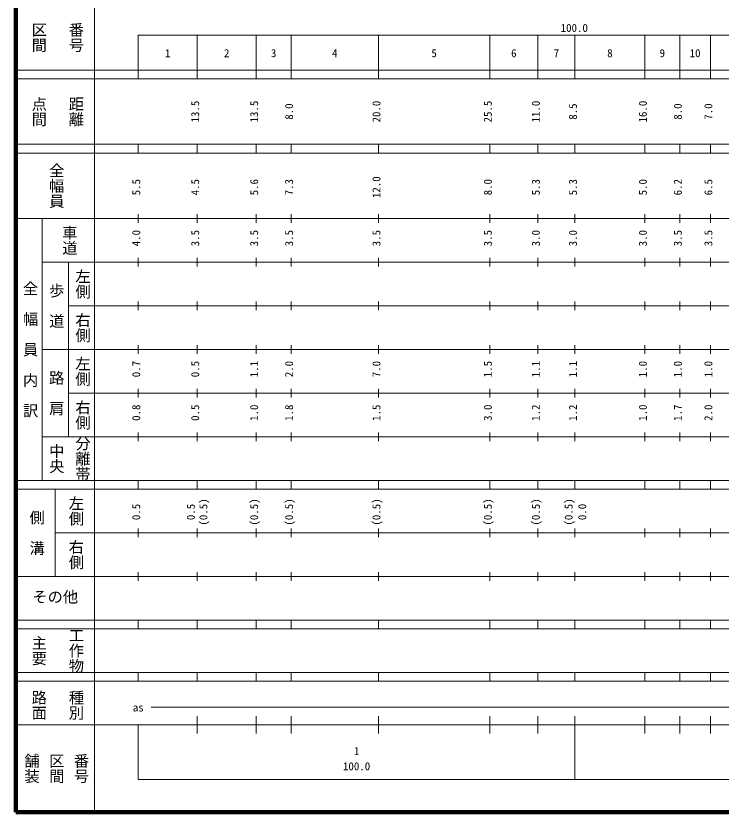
# Model space of a CAD drawing. Units: millimetres on the paper, enlarged 1000 times. Extents: x 40000 to 680000, y 20000 to 380000.
# Drawn here: x 40000 to 201446, y 20000 to 202409 of the extents above; entities that cross this region are included whole.
import ezdxf
from ezdxf.enums import TextEntityAlignment as Align

# ---------------------------------------------------------------- set-up
doc = ezdxf.new("R2010")
doc.units = ezdxf.units.MM
doc.header["$LTSCALE"] = 1000
doc.layers.add('M-SUV', color=7, linetype='Continuous', lineweight=13)
doc.layers.add('M-TTL', color=2, linetype='Continuous', lineweight=140)
doc.styles.add('@ＭＳ ゴシック', font='')
doc.styles.add('ＭＳ ゴシック', font='')
doc.styles.get('@ＭＳ ゴシック').set_extended_font_data('@MS Gothic')
doc.styles.get('ＭＳ ゴシック').set_extended_font_data('MS Gothic')

msp = doc.modelspace()

# ---------------------------------------------------------------- linework, layer by layer
at = {"layer": 'M-SUV'}
for p, q in [((58000, 370000), (58000, 20000)), ((68000, 198000), (579000, 198000)), ((68000, 198000), (68000, 188000)), ((81500, 188000), (81500, 198000)), ((95000, 188000), (95000, 198000)), ((103000, 188000), (103000, 198000)), ((123000, 188000), (123000, 198000)), ((148500, 188000), (148500, 198000)), ((159500, 188000), (159500, 198000)), ((168000, 188000), (168000, 198000)), ((184000, 188000), (184000, 198000)), ((192000, 188000), (192000, 198000)), ((199000, 188000), (199000, 198000)), ((40000, 190000), (579000, 190000)), ((40000, 188000), (579000, 188000)), ((40000, 173000), (579000, 173000)), ((68000, 171000), (68000, 173000)), ((81500, 171000), (81500, 173000)), ((95000, 171000), (95000, 173000)), ((103000, 171000), (103000, 173000)), ((123000, 171000), (123000, 173000)), ((148500, 171000), (148500, 173000)), ((159500, 171000), (159500, 173000)), ((168000, 171000), (168000, 173000)), ((184000, 171000), (184000, 173000)), ((192000, 171000), (192000, 173000)), ((199000, 171000), (199000, 173000)), ((40000, 171000), (579000, 171000)), ((68000, 155000), (68000, 157000)), ((81500, 155000), (81500, 157000)), ((95000, 155000), (95000, 157000)), ((103000, 155000), (103000, 157000)), ((123000, 155000), (123000, 157000)), ((148500, 155000), (148500, 157000)), ((159500, 155000), (159500, 157000)), ((168000, 155000), (168000, 157000)), ((184000, 155000), (184000, 157000)), ((192000, 155000), (192000, 157000)), ((199000, 155000), (199000, 157000)), ((40000, 156000), (579000, 156000)), ((46000, 96000), (46000, 156000)), ((46000, 146000), (579000, 146000)), ((52000, 146000), (52000, 106000)), ((68000, 145000), (68000, 147000)), ((81500, 145000), (81500, 147000)), ((95000, 145000), (95000, 147000)), ((103000, 145000), (103000, 147000)), ((123000, 145000), (123000, 147000)), ((148500, 145000), (148500, 147000)), ((159500, 145000), (159500, 147000)), ((168000, 145000), (168000, 147000)), ((184000, 145000), (184000, 147000)), ((192000, 145000), (192000, 147000)), ((199000, 145000), (199000, 147000)), ((68000, 135000), (68000, 137000)), ((81500, 135000), (81500, 137000)), ((95000, 135000), (95000, 137000)), ((103000, 135000), (103000, 137000)), ((123000, 135000), (123000, 137000)), ((148500, 135000), (148500, 137000)), ((159500, 135000), (159500, 137000)), ((168000, 135000), (168000, 137000)), ((184000, 135000), (184000, 137000)), ((192000, 135000), (192000, 137000)), ((199000, 135000), (199000, 137000)), ((52000, 136000), (579000, 136000)), ((46000, 126000), (579000, 126000)), ((68000, 125000), (68000, 127000)), ((81500, 125000), (81500, 127000)), ((95000, 125000), (95000, 127000)), ((103000, 125000), (103000, 127000)), ((123000, 125000), (123000, 127000)), ((148500, 125000), (148500, 127000)), ((159500, 125000), (159500, 127000)), ((168000, 125000), (168000, 127000)), ((184000, 125000), (184000, 127000)), ((192000, 125000), (192000, 127000)), ((199000, 125000), (199000, 127000)), ((68000, 115000), (68000, 117000)), ((81500, 115000), (81500, 117000)), ((95000, 115000), (95000, 117000)), ((103000, 115000), (103000, 117000)), ((123000, 115000), (123000, 117000)), ((148500, 115000), (148500, 117000)), ((159500, 115000), (159500, 117000)), ((168000, 115000), (168000, 117000)), ((184000, 115000), (184000, 117000)), ((192000, 115000), (192000, 117000)), ((199000, 115000), (199000, 117000)), ((52000, 116000), (579000, 116000)), ((46000, 106000), (579000, 106000)), ((68000, 105000), (68000, 107000)), ((81500, 105000), (81500, 107000)), ((95000, 105000), (95000, 107000)), ((103000, 105000), (103000, 107000)), ((123000, 105000), (123000, 107000)), ((148500, 105000), (148500, 107000)), ((159500, 105000), (159500, 107000)), ((168000, 105000), (168000, 107000)), ((184000, 105000), (184000, 107000)), ((192000, 105000), (192000, 107000)), ((199000, 105000), (199000, 107000)), ((40000, 96000), (579000, 96000)), ((68000, 94000), (68000, 96000)), ((81500, 94000), (81500, 96000)), ((95000, 94000), (95000, 96000)), ((103000, 94000), (103000, 96000)), ((123000, 94000), (123000, 96000)), ((148500, 94000), (148500, 96000)), ((159500, 94000), (159500, 96000)), ((168000, 94000), (168000, 96000)), ((184000, 94000), (184000, 96000)), ((192000, 94000), (192000, 96000)), ((199000, 94000), (199000, 96000)), ((40000, 94000), (579000, 94000)), ((49000, 94000), (49000, 74000)), ((49000, 84000), (579000, 84000)), ((68000, 83000), (68000, 85000)), ((81500, 83000), (81500, 85000)), ((95000, 83000), (95000, 85000)), ((103000, 83000), (103000, 85000)), ((123000, 83000), (123000, 85000)), ((148500, 83000), (148500, 85000)), ((159500, 83000), (159500, 85000)), ((168000, 83000), (168000, 85000)), ((184000, 83000), (184000, 85000)), ((192000, 83000), (192000, 85000)), ((199000, 83000), (199000, 85000)), ((68000, 73000), (68000, 75000)), ((81500, 73000), (81500, 75000)), ((95000, 73000), (95000, 75000)), ((103000, 73000), (103000, 75000)), ((123000, 73000), (123000, 75000)), ((148500, 73000), (148500, 75000)), ((159500, 73000), (159500, 75000)), ((168000, 73000), (168000, 75000)), ((184000, 73000), (184000, 75000)), ((192000, 73000), (192000, 75000)), ((199000, 73000), (199000, 75000)), ((40000, 74000), (579000, 74000)), ((40000, 64000), (579000, 64000)), ((68000, 62000), (68000, 64000)), ((81500, 62000), (81500, 64000)), ((95000, 62000), (95000, 64000)), ((103000, 62000), (103000, 64000)), ((123000, 62000), (123000, 64000)), ((148500, 62000), (148500, 64000)), ((159500, 62000), (159500, 64000)), ((168000, 62000), (168000, 64000)), ((184000, 62000), (184000, 64000)), ((192000, 62000), (192000, 64000)), ((199000, 62000), (199000, 64000)), ((40000, 62000), (579000, 62000)), ((40000, 52000), (579000, 52000)), ((68000, 50000), (68000, 52000)), ((81500, 50000), (81500, 52000)), ((95000, 50000), (95000, 52000)), ((103000, 50000), (103000, 52000)), ((123000, 50000), (123000, 52000)), ((148500, 50000), (148500, 52000)), ((159500, 50000), (159500, 52000)), ((168000, 50000), (168000, 52000)), ((184000, 50000), (184000, 52000)), ((192000, 50000), (192000, 52000)), ((199000, 50000), (199000, 52000)), ((40000, 50000), (579000, 50000)), ((71000, 44000), (426500, 44000)), ((81500, 38000), (81500, 42000)), ((95000, 38000), (95000, 42000)), ((103000, 38000), (103000, 42000)), ((123000, 38000), (123000, 42000)), ((148500, 38000), (148500, 42000)), ((159500, 38000), (159500, 42000)), ((168000, 27500), (168000, 42000)), ((184000, 38000), (184000, 42000)), ((192000, 38000), (192000, 42000)), ((199000, 38000), (199000, 42000)), ((40000, 40000), (579000, 40000)), ((68000, 40000), (68000, 27500)), ((68000, 27500), (579000, 27500))]:
    msp.add_line(p, q, dxfattribs=at)
at = {"layer": 'M-TTL'}
for p, q in [((40000, 380000), (40000, 20000)), ((40000, 20000), (680000, 20000))]:
    msp.add_line(p, q, dxfattribs=at)

# ---------------------------------------------------------------- texts
at = {"layer": 'M-SUV'}
for s, height, rotation, style, p in [('番号', 2566, 270, '@ＭＳ ゴシック', (51750, 201000)), ('区間', 2566, 270, '@ＭＳ ゴシック', (43250, 201000)), ('点間', 2566, 270, '@ＭＳ ゴシック', (43250, 184000)), ('距離', 2566, 270, '@ＭＳ ゴシック', (51750, 184000)), ('13.5', 1833, 90, 'ＭＳ ゴシック', (82500, 178000)), ('13.5', 1833, 90, 'ＭＳ ゴシック', (96000, 178000)), ('20.0', 1833, 90, 'ＭＳ ゴシック', (124000, 178000)), ('25.5', 1833, 90, 'ＭＳ ゴシック', (149500, 178000)), ('11.0', 1833, 90, 'ＭＳ ゴシック', (160500, 178000)), ('16.0', 1833, 90, 'ＭＳ ゴシック', (185000, 178000)), ('8.0', 1833, 90, 'ＭＳ ゴシック', (104000, 178625)), ('8.5', 1833, 90, 'ＭＳ ゴシック', (169000, 178625)), ('8.0', 1833, 90, 'ＭＳ ゴシック', (193000, 178625)), ('7.0', 1833, 90, 'ＭＳ ゴシック', (200000, 178625)), ('全幅員', 2566, 270, '@ＭＳ ゴシック', (47250, 168750)), ('5.5', 1833, 90, 'ＭＳ ゴシック', (69000, 161299)), ('4.5', 1833, 90, 'ＭＳ ゴシック', (82500, 161299)), ('5.6', 1833, 90, 'ＭＳ ゴシック', (96000, 161299)), ('7.3', 1833, 90, 'ＭＳ ゴシック', (104000, 161299)), ('12.0', 1833, 90, 'ＭＳ ゴシック', (124000, 160674)), ('8.0', 1833, 90, 'ＭＳ ゴシック', (149500, 161299)), ('5.3', 1833, 90, 'ＭＳ ゴシック', (160500, 161299)), ('5.3', 1833, 90, 'ＭＳ ゴシック', (169000, 161299)), ('5.0', 1833, 90, 'ＭＳ ゴシック', (185000, 161299)), ('6.2', 1833, 90, 'ＭＳ ゴシック', (193000, 161299)), ('6.5', 1833, 90, 'ＭＳ ゴシック', (200000, 161299)), ('車道', 2566, 270, '@ＭＳ ゴシック', (50250, 154500)), ('4.0', 1833, 90, 'ＭＳ ゴシック', (69000, 149625)), ('3.0', 1833, 90, 'ＭＳ ゴシック', (160500, 149625)), ('3.0', 1833, 90, 'ＭＳ ゴシック', (169000, 149625)), ('3.0', 1833, 90, 'ＭＳ ゴシック', (185000, 149625)), ('3.5', 1833, 90, 'ＭＳ ゴシック', (82500, 149625)), ('3.5', 1833, 90, 'ＭＳ ゴシック', (96000, 149625)), ('3.5', 1833, 90, 'ＭＳ ゴシック', (104000, 149625)), ('3.5', 1833, 90, 'ＭＳ ゴシック', (124000, 149625)), ('3.5', 1833, 90, 'ＭＳ ゴシック', (149500, 149625)), ('3.5', 1833, 90, 'ＭＳ ゴシック', (193000, 149625)), ('3.5', 1833, 90, 'ＭＳ ゴシック', (200000, 149625)), ('左側', 2566, 270, '@ＭＳ ゴシック', (53250, 144500)), ('全\u3000幅\u3000員\u3000内\u3000訳', 2566, 270, '@ＭＳ ゴシック', (41250, 141750)), ('歩\u3000道', 2566, 270, '@ＭＳ ゴシック', (47250, 141250)), ('右側', 2566, 270, '@ＭＳ ゴシック', (53250, 134500)), ('左側', 2566, 270, '@ＭＳ ゴシック', (53250, 124500)), ('0.7', 1833, 90, 'ＭＳ ゴシック', (69000, 119625)), ('0.5', 1833, 90, 'ＭＳ ゴシック', (82500, 119625)), ('1.1', 1833, 90, 'ＭＳ ゴシック', (96000, 119625)), ('2.0', 1833, 90, 'ＭＳ ゴシック', (104000, 119625)), ('7.0', 1833, 90, 'ＭＳ ゴシック', (124000, 119625)), ('1.5', 1833, 90, 'ＭＳ ゴシック', (149500, 119625)), ('1.1', 1833, 90, 'ＭＳ ゴシック', (160500, 119625)), ('1.1', 1833, 90, 'ＭＳ ゴシック', (169000, 119625)), ('1.0', 1833, 90, 'ＭＳ ゴシック', (185000, 119625)), ('1.0', 1833, 90, 'ＭＳ ゴシック', (193000, 119625)), ('1.0', 1833, 90, 'ＭＳ ゴシック', (200000, 119625)), ('路\u3000肩', 2566, 270, '@ＭＳ ゴシック', (47250, 121250)), ('右側', 2566, 270, '@ＭＳ ゴシック', (53250, 114500)), ('0.8', 1833, 90, 'ＭＳ ゴシック', (69000, 109625)), ('0.5', 1833, 90, 'ＭＳ ゴシック', (82500, 109625)), ('1.0', 1833, 90, 'ＭＳ ゴシック', (96000, 109625)), ('1.8', 1833, 90, 'ＭＳ ゴシック', (104000, 109625)), ('1.5', 1833, 90, 'ＭＳ ゴシック', (124000, 109625)), ('3.0', 1833, 90, 'ＭＳ ゴシック', (149500, 109625)), ('1.2', 1833, 90, 'ＭＳ ゴシック', (160500, 109625)), ('1.2', 1833, 90, 'ＭＳ ゴシック', (169000, 109625)), ('1.0', 1833, 90, 'ＭＳ ゴシック', (185000, 109625)), ('1.7', 1833, 90, 'ＭＳ ゴシック', (193000, 109625)), ('2.0', 1833, 90, 'ＭＳ ゴシック', (200000, 109625)), ('分離帯', 2566, 270, '@ＭＳ ゴシック', (53250, 106250)), ('中央', 2566, 270, '@ＭＳ ゴシック', (47250, 104500)), ('左側', 2566, 270, '@ＭＳ ゴシック', (51750, 92500)), ('(0.5)', 1833, 90, 'ＭＳ ゴシック', (84373, 85639)), ('(0.5)', 1833, 90, 'ＭＳ ゴシック', (96000, 85639)), ('(0.5)', 1833, 90, 'ＭＳ ゴシック', (104000, 85639)), ('(0.5)', 1833, 90, 'ＭＳ ゴシック', (124000, 85639)), ('(0.5)', 1833, 90, 'ＭＳ ゴシック', (149500, 85639)), ('(0.5)', 1833, 90, 'ＭＳ ゴシック', (160500, 85639)), ('(0.5)', 1833, 90, 'ＭＳ ゴシック', (168000, 85639)), ('0.5', 1833, 90, 'ＭＳ ゴシック', (69000, 86889)), ('0.5', 1833, 90, 'ＭＳ ゴシック', (81500, 86889)), ('0.0', 1833, 90, 'ＭＳ ゴシック', (171121, 86889)), ('側\u3000溝', 2566, 270, '@ＭＳ ゴシック', (42750, 89250)), ('右側', 2566, 270, '@ＭＳ ゴシック', (51750, 82500)), ('主要', 2566, 270, '@ＭＳ ゴシック', (43250, 60500)), ('工作物', 2566, 270, '@ＭＳ ゴシック', (51750, 62250)), ('路面', 2566, 270, '@ＭＳ ゴシック', (43250, 48000)), ('種別', 2566, 270, '@ＭＳ ゴシック', (51750, 48000)), ('舗装', 2566, 270, '@ＭＳ ゴシック', (41583, 33500)), ('区間', 2566, 270, '@ＭＳ ゴシック', (47250, 33500)), ('番号', 2566, 270, '@ＭＳ ゴシック', (52917, 33500))]:
    msp.add_text(s, height=height, rotation=rotation, dxfattribs=dict(at, style=style)).set_placement(p, align=Align.BOTTOM_LEFT)
at = {"layer": 'M-SUV', "style": 'ＭＳ ゴシック'}
for s, height, p in [('100.0', 1833, (164719, 198195)), ('1', 1833, (74125, 192405)), ('2', 1833, (87625, 192405)), ('3', 1833, (98375, 192405)), ('4', 1833, (112375, 192405)), ('5', 1833, (135125, 192405)), ('6', 1833, (153375, 192405)), ('7', 1833, (163125, 192405)), ('8', 1833, (175375, 192405)), ('9', 1833, (187375, 192405)), ('10', 1833, (194250, 192405)), ('その他', 2566, (43750, 67250)), ('as', 1833, (66750, 42500)), ('1', 1833, (117375, 32523)), ('100.0', 1833, (114875, 29033))]:
    msp.add_text(s, height=height, dxfattribs=at).set_placement(p, align=Align.BOTTOM_LEFT)

doc.saveas('drawing.dxf')
